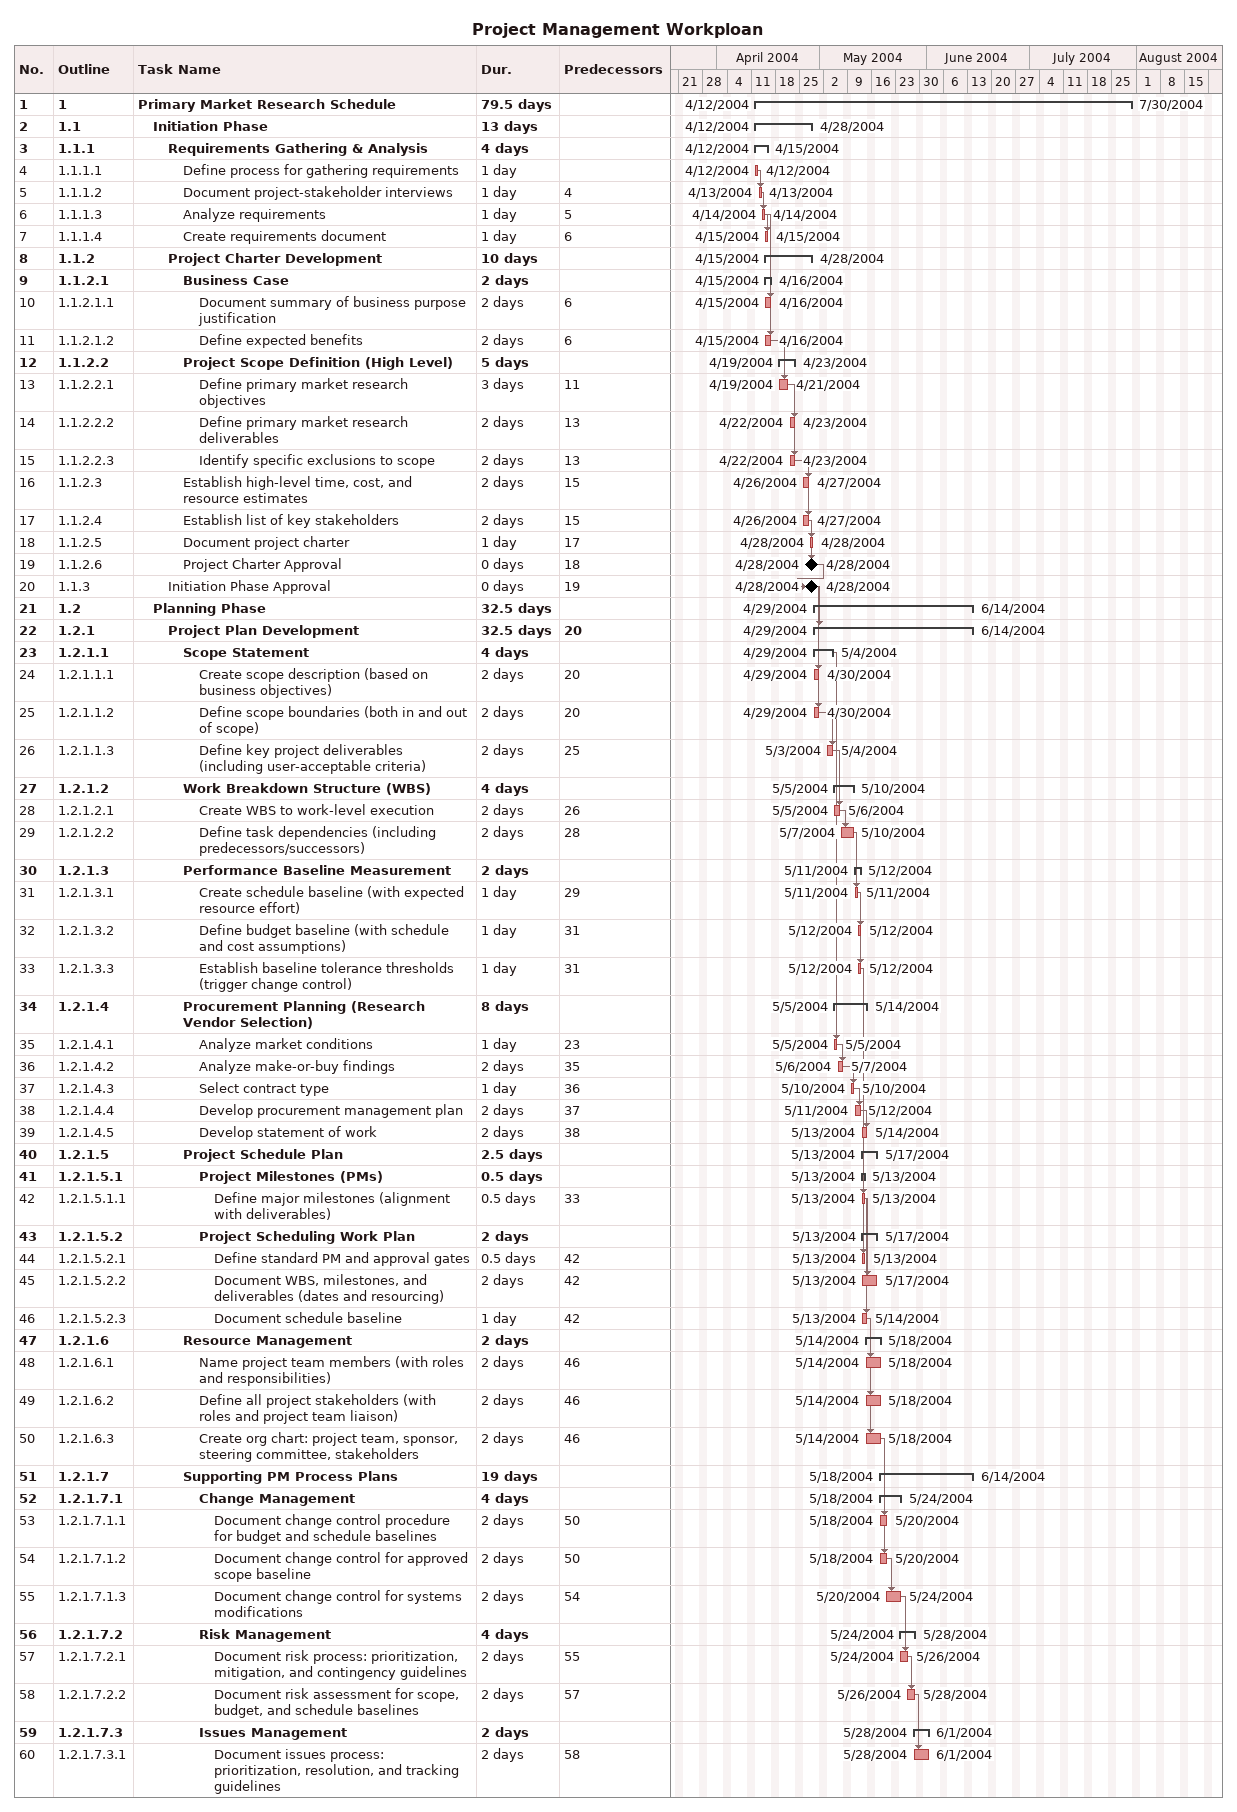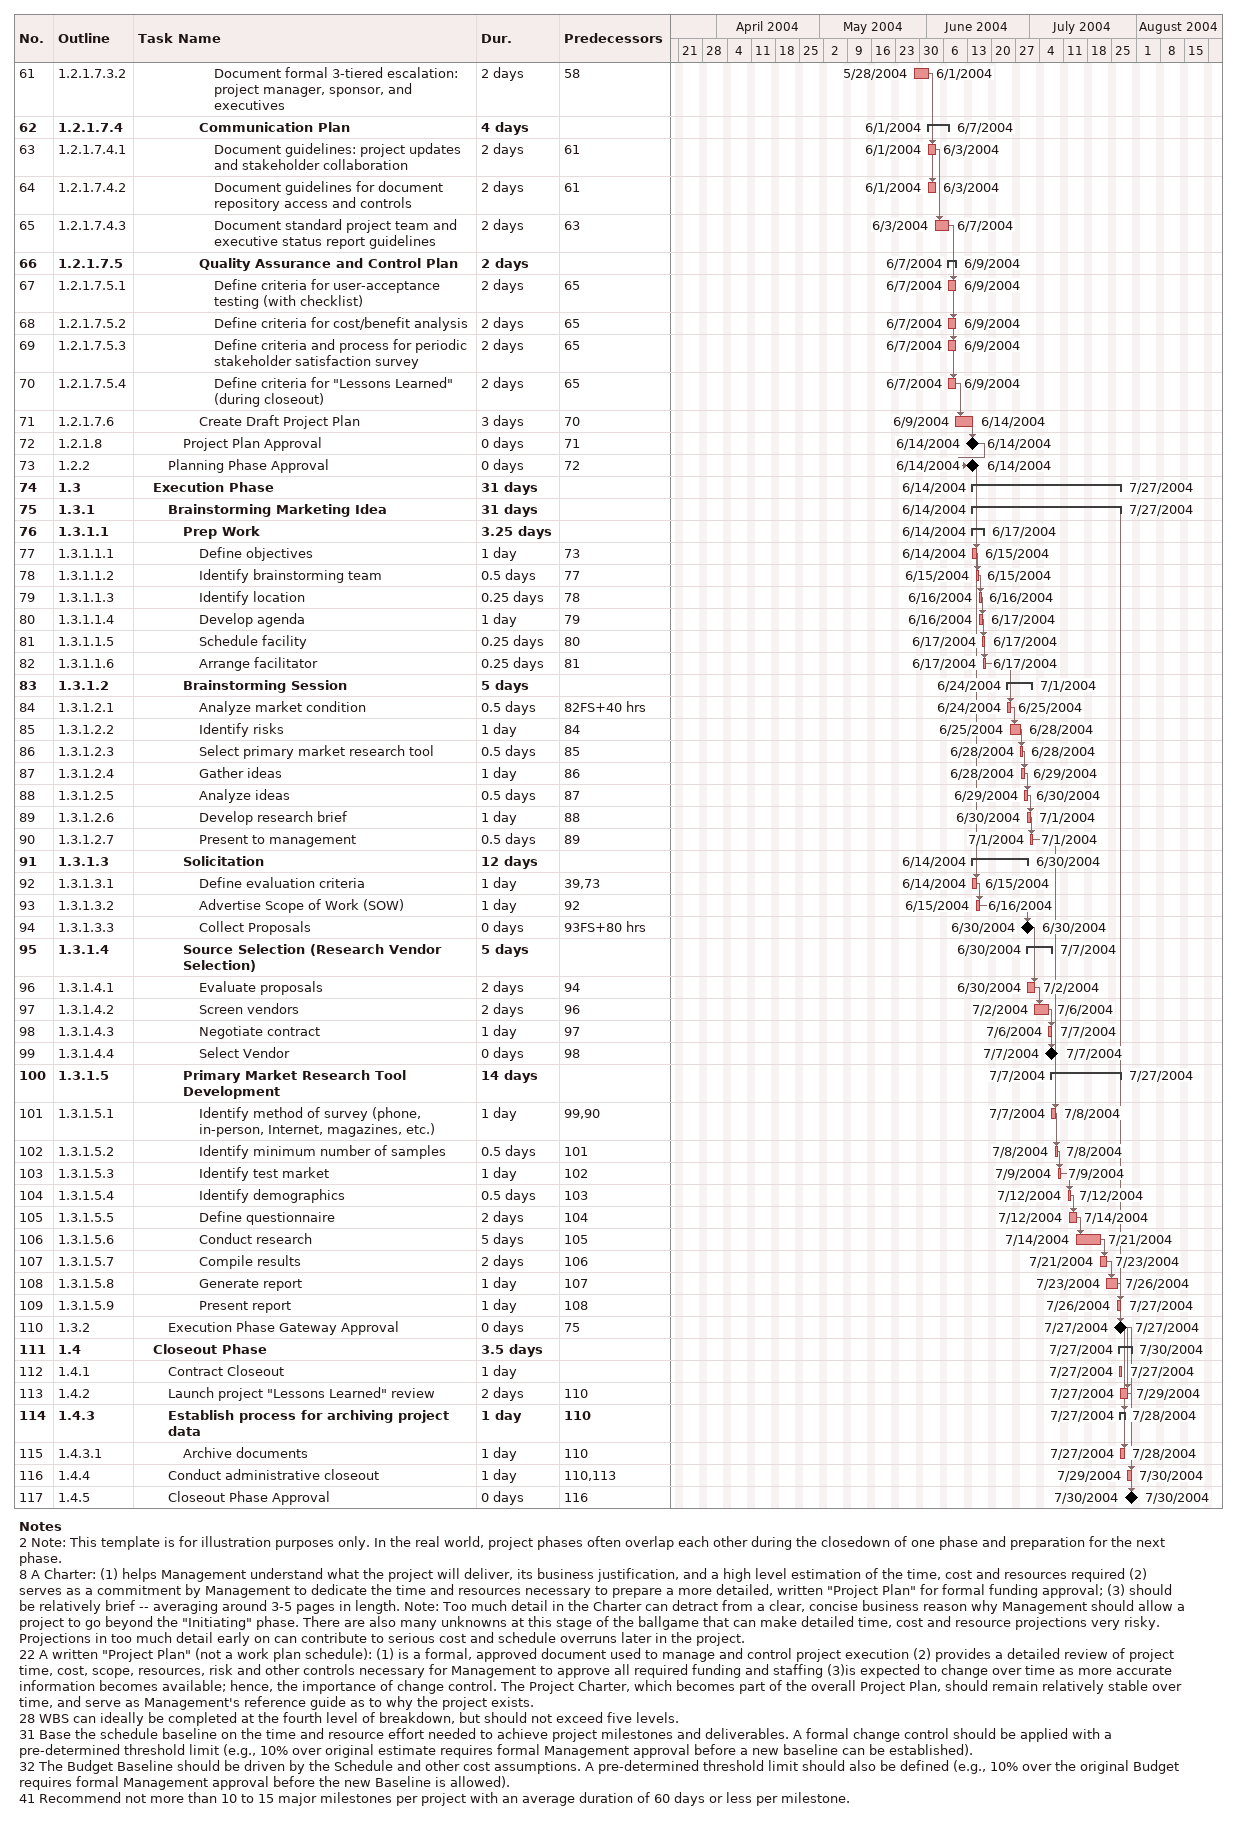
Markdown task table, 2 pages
Project Management Workploan

| ID | WBS | Task | Duration | Start | Finish | Predecessors |
|---|---|---|---|---|---|---|
| 1 | 1 | **Primary Market Research Schedule** | 79.5d | 2004-04-12 | 2004-07-30 |  |
| 2 | 1.1 | **Initiation Phase** | 13d | 2004-04-12 | 2004-04-28 |  |
| 3 | 1.1.1 | **Requirements Gathering & Analysis** | 4d | 2004-04-12 | 2004-04-15 |  |
| 4 | 1.1.1.1 | Define process for gathering requirements | 1d | 2004-04-12 | 2004-04-12 |  |
| 5 | 1.1.1.2 | Document project-stakeholder interviews | 1d | 2004-04-13 | 2004-04-13 | 4 |
| 6 | 1.1.1.3 | Analyze requirements | 1d | 2004-04-14 | 2004-04-14 | 5 |
| 7 | 1.1.1.4 | Create requirements document | 1d | 2004-04-15 | 2004-04-15 | 6 |
| 8 | 1.1.2 | **Project Charter Development** | 10d | 2004-04-15 | 2004-04-28 |  |
| 9 | 1.1.2.1 | **Business Case** | 2d | 2004-04-15 | 2004-04-16 |  |
| 10 | 1.1.2.1.1 | Document summary of business purpose justification | 2d | 2004-04-15 | 2004-04-16 | 6 |
| 11 | 1.1.2.1.2 | Define expected benefits | 2d | 2004-04-15 | 2004-04-16 | 6 |
| 12 | 1.1.2.2 | **Project Scope Definition (High Level)** | 5d | 2004-04-19 | 2004-04-23 |  |
| 13 | 1.1.2.2.1 | Define primary market research objectives | 3d | 2004-04-19 | 2004-04-21 | 11 |
| 14 | 1.1.2.2.2 | Define primary market research deliverables | 2d | 2004-04-22 | 2004-04-23 | 13 |
| 15 | 1.1.2.2.3 | Identify specific exclusions to scope | 2d | 2004-04-22 | 2004-04-23 | 13 |
| 16 | 1.1.2.3 | Establish high-level time, cost, and resource estimates | 2d | 2004-04-26 | 2004-04-27 | 15 |
| 17 | 1.1.2.4 | Establish list of key stakeholders | 2d | 2004-04-26 | 2004-04-27 | 15 |
| 18 | 1.1.2.5 | Document project charter | 1d | 2004-04-28 | 2004-04-28 | 17 |
| 19 | 1.1.2.6 | Project Charter Approval | 0d | 2004-04-28 | 2004-04-28 | 18 |
| 20 | 1.1.3 | Initiation Phase Approval | 0d | 2004-04-28 | 2004-04-28 | 19 |
| 21 | 1.2 | **Planning Phase** | 32.5d | 2004-04-29 | 2004-06-14 |  |
| 22 | 1.2.1 | **Project Plan Development** | 32.5d | 2004-04-29 | 2004-06-14 | 20 |
| 23 | 1.2.1.1 | **Scope Statement** | 4d | 2004-04-29 | 2004-05-04 |  |
| 24 | 1.2.1.1.1 | Create scope description (based on business objectives) | 2d | 2004-04-29 | 2004-04-30 | 20 |
| 25 | 1.2.1.1.2 | Define scope boundaries (both in and out of scope) | 2d | 2004-04-29 | 2004-04-30 | 20 |
| 26 | 1.2.1.1.3 | Define key project deliverables (including user-acceptable criteria) | 2d | 2004-05-03 | 2004-05-04 | 25 |
| 27 | 1.2.1.2 | **Work Breakdown Structure (WBS)** | 4d | 2004-05-05 | 2004-05-10 |  |
| 28 | 1.2.1.2.1 | Create WBS to work-level execution | 2d | 2004-05-05 | 2004-05-06 | 26 |
| 29 | 1.2.1.2.2 | Define task dependencies (including predecessors/successors) | 2d | 2004-05-07 | 2004-05-10 | 28 |
| 30 | 1.2.1.3 | **Performance Baseline Measurement** | 2d | 2004-05-11 | 2004-05-12 |  |
| 31 | 1.2.1.3.1 | Create schedule baseline (with expected resource effort) | 1d | 2004-05-11 | 2004-05-11 | 29 |
| 32 | 1.2.1.3.2 | Define budget baseline (with schedule and cost assumptions) | 1d | 2004-05-12 | 2004-05-12 | 31 |
| 33 | 1.2.1.3.3 | Establish baseline tolerance thresholds (trigger change control) | 1d | 2004-05-12 | 2004-05-12 | 31 |
| 34 | 1.2.1.4 | **Procurement Planning (Research Vendor Selection)** | 8d | 2004-05-05 | 2004-05-14 |  |
| 35 | 1.2.1.4.1 | Analyze market conditions | 1d | 2004-05-05 | 2004-05-05 | 23 |
| 36 | 1.2.1.4.2 | Analyze make-or-buy findings | 2d | 2004-05-06 | 2004-05-07 | 35 |
| 37 | 1.2.1.4.3 | Select contract type | 1d | 2004-05-10 | 2004-05-10 | 36 |
| 38 | 1.2.1.4.4 | Develop procurement management plan | 2d | 2004-05-11 | 2004-05-12 | 37 |
| 39 | 1.2.1.4.5 | Develop statement of work | 2d | 2004-05-13 | 2004-05-14 | 38 |
| 40 | 1.2.1.5 | **Project Schedule Plan** | 2.5d | 2004-05-13 | 2004-05-17 |  |
| 41 | 1.2.1.5.1 | **Project Milestones (PMs)** | 0.5d | 2004-05-13 | 2004-05-13 |  |
| 42 | 1.2.1.5.1.1 | Define major milestones (alignment with deliverables) | 0.5d | 2004-05-13 | 2004-05-13 | 33 |
| 43 | 1.2.1.5.2 | **Project Scheduling Work Plan** | 2d | 2004-05-13 | 2004-05-17 |  |
| 44 | 1.2.1.5.2.1 | Define standard PM and approval gates | 0.5d | 2004-05-13 | 2004-05-13 | 42 |
| 45 | 1.2.1.5.2.2 | Document WBS, milestones, and deliverables (dates and resourcing) | 2d | 2004-05-13 | 2004-05-17 | 42 |
| 46 | 1.2.1.5.2.3 | Document schedule baseline | 1d | 2004-05-13 | 2004-05-14 | 42 |
| 47 | 1.2.1.6 | **Resource Management** | 2d | 2004-05-14 | 2004-05-18 |  |
| 48 | 1.2.1.6.1 | Name project team members (with roles and responsibilities) | 2d | 2004-05-14 | 2004-05-18 | 46 |
| 49 | 1.2.1.6.2 | Define all project stakeholders (with roles and project team liaison) | 2d | 2004-05-14 | 2004-05-18 | 46 |
| 50 | 1.2.1.6.3 | Create org chart: project team, sponsor, steering committee, stakeholders | 2d | 2004-05-14 | 2004-05-18 | 46 |
| 51 | 1.2.1.7 | **Supporting PM Process Plans** | 19d | 2004-05-18 | 2004-06-14 |  |
| 52 | 1.2.1.7.1 | **Change Management** | 4d | 2004-05-18 | 2004-05-24 |  |
| 53 | 1.2.1.7.1.1 | Document change control procedure for budget and schedule baselines | 2d | 2004-05-18 | 2004-05-20 | 50 |
| 54 | 1.2.1.7.1.2 | Document change control for approved scope baseline | 2d | 2004-05-18 | 2004-05-20 | 50 |
| 55 | 1.2.1.7.1.3 | Document change control for systems modifications | 2d | 2004-05-20 | 2004-05-24 | 54 |
| 56 | 1.2.1.7.2 | **Risk Management** | 4d | 2004-05-24 | 2004-05-28 |  |
| 57 | 1.2.1.7.2.1 | Document risk process: prioritization, mitigation, and contingency guidelines | 2d | 2004-05-24 | 2004-05-26 | 55 |
| 58 | 1.2.1.7.2.2 | Document risk assessment for scope, budget, and schedule baselines | 2d | 2004-05-26 | 2004-05-28 | 57 |
| 59 | 1.2.1.7.3 | **Issues Management** | 2d | 2004-05-28 | 2004-06-01 |  |
| 60 | 1.2.1.7.3.1 | Document issues process: prioritization, resolution, and tracking guidelines | 2d | 2004-05-28 | 2004-06-01 | 58 |
| 61 | 1.2.1.7.3.2 | Document formal 3-tiered escalation: project manager, sponsor, and executives | 2d | 2004-05-28 | 2004-06-01 | 58 |
| 62 | 1.2.1.7.4 | **Communication Plan** | 4d | 2004-06-01 | 2004-06-07 |  |
| 63 | 1.2.1.7.4.1 | Document guidelines: project updates and stakeholder collaboration | 2d | 2004-06-01 | 2004-06-03 | 61 |
| 64 | 1.2.1.7.4.2 | Document guidelines for document repository access and controls | 2d | 2004-06-01 | 2004-06-03 | 61 |
| 65 | 1.2.1.7.4.3 | Document standard project team and executive status report guidelines | 2d | 2004-06-03 | 2004-06-07 | 63 |
| 66 | 1.2.1.7.5 | **Quality Assurance and Control Plan** | 2d | 2004-06-07 | 2004-06-09 |  |
| 67 | 1.2.1.7.5.1 | Define criteria for user-acceptance testing (with checklist) | 2d | 2004-06-07 | 2004-06-09 | 65 |
| 68 | 1.2.1.7.5.2 | Define criteria for cost/benefit analysis | 2d | 2004-06-07 | 2004-06-09 | 65 |
| 69 | 1.2.1.7.5.3 | Define criteria and process for periodic stakeholder satisfaction survey | 2d | 2004-06-07 | 2004-06-09 | 65 |
| 70 | 1.2.1.7.5.4 | Define criteria for "Lessons Learned" (during closeout) | 2d | 2004-06-07 | 2004-06-09 | 65 |
| 71 | 1.2.1.7.6 | Create Draft Project Plan | 3d | 2004-06-09 | 2004-06-14 | 70 |
| 72 | 1.2.1.8 | Project Plan Approval | 0d | 2004-06-14 | 2004-06-14 | 71 |
| 73 | 1.2.2 | Planning Phase Approval | 0d | 2004-06-14 | 2004-06-14 | 72 |
| 74 | 1.3 | **Execution Phase** | 31d | 2004-06-14 | 2004-07-27 |  |
| 75 | 1.3.1 | **Brainstorming Marketing Idea** | 31d | 2004-06-14 | 2004-07-27 |  |
| 76 | 1.3.1.1 | **Prep Work** | 3.25d | 2004-06-14 | 2004-06-17 |  |
| 77 | 1.3.1.1.1 | Define objectives | 1d | 2004-06-14 | 2004-06-15 | 73 |
| 78 | 1.3.1.1.2 | Identify brainstorming team | 0.5d | 2004-06-15 | 2004-06-15 | 77 |
| 79 | 1.3.1.1.3 | Identify location | 0.25d | 2004-06-16 | 2004-06-16 | 78 |
| 80 | 1.3.1.1.4 | Develop agenda | 1d | 2004-06-16 | 2004-06-17 | 79 |
| 81 | 1.3.1.1.5 | Schedule facility | 0.25d | 2004-06-17 | 2004-06-17 | 80 |
| 82 | 1.3.1.1.6 | Arrange facilitator | 0.25d | 2004-06-17 | 2004-06-17 | 81 |
| 83 | 1.3.1.2 | **Brainstorming Session** | 5d | 2004-06-24 | 2004-07-01 |  |
| 84 | 1.3.1.2.1 | Analyze market condition | 0.5d | 2004-06-24 | 2004-06-25 | 82FS+40h |
| 85 | 1.3.1.2.2 | Identify risks | 1d | 2004-06-25 | 2004-06-28 | 84 |
| 86 | 1.3.1.2.3 | Select primary market research tool | 0.5d | 2004-06-28 | 2004-06-28 | 85 |
| 87 | 1.3.1.2.4 | Gather ideas | 1d | 2004-06-28 | 2004-06-29 | 86 |
| 88 | 1.3.1.2.5 | Analyze ideas | 0.5d | 2004-06-29 | 2004-06-30 | 87 |
| 89 | 1.3.1.2.6 | Develop research brief | 1d | 2004-06-30 | 2004-07-01 | 88 |
| 90 | 1.3.1.2.7 | Present to management | 0.5d | 2004-07-01 | 2004-07-01 | 89 |
| 91 | 1.3.1.3 | **Solicitation** | 12d | 2004-06-14 | 2004-06-30 |  |
| 92 | 1.3.1.3.1 | Define evaluation criteria | 1d | 2004-06-14 | 2004-06-15 | 39, 73 |
| 93 | 1.3.1.3.2 | Advertise Scope of Work (SOW) | 1d | 2004-06-15 | 2004-06-16 | 92 |
| 94 | 1.3.1.3.3 | Collect Proposals | 0d | 2004-06-30 | 2004-06-30 | 93FS+80h |
| 95 | 1.3.1.4 | **Source Selection (Research Vendor Selection)** | 5d | 2004-06-30 | 2004-07-07 |  |
| 96 | 1.3.1.4.1 | Evaluate proposals | 2d | 2004-06-30 | 2004-07-02 | 94 |
| 97 | 1.3.1.4.2 | Screen vendors | 2d | 2004-07-02 | 2004-07-06 | 96 |
| 98 | 1.3.1.4.3 | Negotiate contract | 1d | 2004-07-06 | 2004-07-07 | 97 |
| 99 | 1.3.1.4.4 | Select Vendor | 0d | 2004-07-07 | 2004-07-07 | 98 |
| 100 | 1.3.1.5 | **Primary Market Research Tool Development** | 14d | 2004-07-07 | 2004-07-27 |  |
| 101 | 1.3.1.5.1 | Identify method of survey (phone, in-person, Internet, magazines, etc.) | 1d | 2004-07-07 | 2004-07-08 | 99, 90 |
| 102 | 1.3.1.5.2 | Identify minimum number of samples | 0.5d | 2004-07-08 | 2004-07-08 | 101 |
| 103 | 1.3.1.5.3 | Identify test market | 1d | 2004-07-09 | 2004-07-09 | 102 |
| 104 | 1.3.1.5.4 | Identify demographics | 0.5d | 2004-07-12 | 2004-07-12 | 103 |
| 105 | 1.3.1.5.5 | Define questionnaire | 2d | 2004-07-12 | 2004-07-14 | 104 |
| 106 | 1.3.1.5.6 | Conduct research | 5d | 2004-07-14 | 2004-07-21 | 105 |
| 107 | 1.3.1.5.7 | Compile results | 2d | 2004-07-21 | 2004-07-23 | 106 |
| 108 | 1.3.1.5.8 | Generate report | 1d | 2004-07-23 | 2004-07-26 | 107 |
| 109 | 1.3.1.5.9 | Present report | 1d | 2004-07-26 | 2004-07-27 | 108 |
| 110 | 1.3.2 | Execution Phase Gateway Approval | 0d | 2004-07-27 | 2004-07-27 | 75 |
| 111 | 1.4 | **Closeout Phase** | 3.5d | 2004-07-27 | 2004-07-30 |  |
| 112 | 1.4.1 | Contract Closeout | 1d | 2004-07-27 | 2004-07-27 |  |
| 113 | 1.4.2 | Launch project "Lessons Learned" review | 2d | 2004-07-27 | 2004-07-29 | 110 |
| 114 | 1.4.3 | **Establish process for archiving project data** | 1d | 2004-07-27 | 2004-07-28 | 110 |
| 115 | 1.4.3.1 | Archive documents | 1d | 2004-07-27 | 2004-07-28 | 110 |
| 116 | 1.4.4 | Conduct administrative closeout | 1d | 2004-07-29 | 2004-07-30 | 110, 113 |
| 117 | 1.4.5 | Closeout Phase Approval | 0d | 2004-07-30 | 2004-07-30 | 116 |

Notes
- 2: Note: This template is for illustration purposes only. In the real world, project phases often overlap each other during the closedown of one phase and preparation for the next phase.
- 8: A Charter: (1) helps Management understand what the project will deliver, its business justification, and a high level estimation of the time, cost and resources required (2) serves as a commitment by Management to dedicate the time and resources necessary to prepare a more detailed, written "Project Plan" for formal funding approval; (3) should be relatively brief -- averaging around 3-5 pages in length. Note: Too much detail in the Charter can detract from a clear, concise business reason why Management should allow a project to go beyond the "Initiating" phase. There are also many unknowns at this stage of the ballgame that can make detailed time, cost and resource projections very risky. Projections in too much detail early on can contribute to serious cost and schedule overruns later in the project.
- 22: A written "Project Plan" (not a work plan schedule): (1) is a formal, approved document used to manage and control project execution (2) provides a detailed review of project time, cost, scope, resources, risk and other controls necessary for Management to approve all required funding and staffing (3)is expected to change over time as more accurate information becomes available; hence, the importance of change control. The Project Charter, which becomes part of the overall Project Plan, should remain relatively stable over time, and serve as Management's reference guide as to why the project exists.
- 28: WBS can ideally be completed at the fourth level of breakdown, but should not exceed five levels.
- 31: Base the schedule baseline on the time and resource effort needed to achieve project milestones and deliverables. A formal change control should be applied with a pre-determined threshold limit (e.g., 10% over original estimate requires formal Management approval before a new baseline can be established).
- 32: The Budget Baseline should be driven by the Schedule and other cost assumptions. A pre-determined threshold limit should also be defined (e.g., 10% over the original Budget requires formal Management approval before the new Baseline is allowed).
- 41: Recommend not more than 10 to 15 major milestones per project with an average duration of 60 days or less per milestone.
